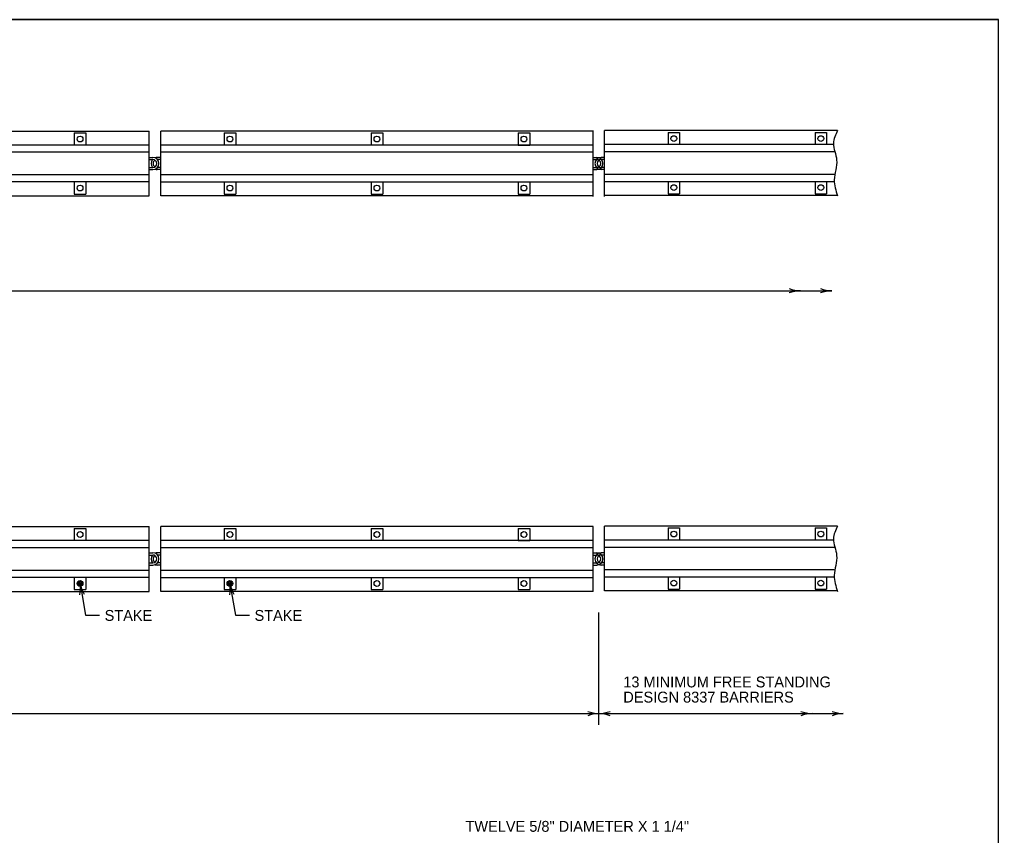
# Model space of a CAD drawing. Extents: x 99950 to 103353, y 99992 to 101050.
# Drawn here: x 102790 to 103353, y 100573 to 101042 of the extents above; entities that cross this region are included whole.
import ezdxf

# ---------------------------------------------------------------- set-up
doc = ezdxf.new("R2010")
doc.units = 0
for name, color, linetype in [('DETAIL', 7, 'Continuous'), ('DETAIL DIM', 7, 'Continuous'), ('DETAIL TXT', 7, 'Continuous'), ('PLOT AIDS', 7, 'Continuous'), ('SHT BRDR', 7, 'Continuous')]:
    doc.layers.add(name, color=color, linetype=linetype)

msp = doc.modelspace()

# ---------------------------------------------------------------- linework, layer by layer
at = {"layer": 'DETAIL'}
for p, q in [((102616.04, 100977.76), (102864.64, 100977.76)), ((102821.55, 100976.69), (102821.55, 100969.72)), ((102821.55, 100976.69), (102828.17, 100976.69)), ((102828.17, 100976.69), (102828.17, 100969.72)), ((102864.63, 100940.47), (102864.63, 100977.76)), ((102871.26, 100940.47), (102871.26, 100977.76)), ((103119.85, 100977.76), (102871.26, 100977.76)), ((102907.72, 100976.7), (102907.72, 100969.72)), ((102907.72, 100976.7), (102914.35, 100976.7)), ((102914.35, 100976.7), (102914.35, 100969.72)), ((102992.24, 100976.7), (102992.24, 100969.72)), ((102992.24, 100976.7), (102998.87, 100976.7)), ((102998.87, 100976.7), (102998.87, 100969.72)), ((103076.76, 100976.7), (103076.76, 100969.71)), ((103076.76, 100976.7), (103083.39, 100976.7)), ((103083.39, 100976.7), (103083.39, 100969.71)), ((103119.85, 100940.22), (103119.85, 100978.01)), ((103119.85, 100940.47), (103119.85, 100977.76)), ((103126.48, 100940.22), (103126.48, 100978.01)), ((103260.4, 100978.01), (103126.48, 100978.01)), ((103126.48, 100940.47), (103126.48, 100977.76)), ((103162.94, 100976.94), (103162.94, 100969.97)), ((103162.94, 100976.94), (103169.57, 100976.94)), ((103169.57, 100976.94), (103169.57, 100969.97)), ((103247.46, 100976.94), (103247.46, 100969.97)), ((103247.46, 100976.94), (103254.09, 100976.94)), ((103254.09, 100976.94), (103254.09, 100969.97)), ((102864.63, 100969.72), (102616.04, 100969.72)), ((103119.85, 100969.72), (102871.26, 100969.72)), ((103076.76, 100969.71), (103083.39, 100969.71)), ((103257.86, 100969.97), (103126.48, 100969.97)), ((102729.98, 100965.74), (102864.63, 100965.74)), ((102871.26, 100965.75), (103119.85, 100965.75)), ((103126.48, 100965.99), (103258.59, 100965.99)), ((102864.63, 100962.64), (102866.71, 100962.64)), ((102864.63, 100961.39), (102866.71, 100961.39)), ((102871.26, 100962.64), (102869.19, 100962.64)), ((102871.26, 100961.39), (102869.39, 100961.39)), ((103119.85, 100962.64), (103121.92, 100962.64)), ((103119.85, 100961.39), (103121.92, 100961.39)), ((103126.48, 100962.64), (103124.41, 100962.64)), ((103126.48, 100961.39), (103124.41, 100961.39)), ((102864.63, 100956.84), (102866.71, 100956.84)), ((102864.63, 100955.59), (102866.71, 100955.59)), ((102871.26, 100955.59), (102869.19, 100955.59)), ((102871.26, 100956.84), (102869.39, 100956.84)), ((103119.85, 100956.84), (103121.92, 100956.84)), ((103119.85, 100955.59), (103121.92, 100955.59)), ((103126.48, 100956.84), (103124.41, 100956.84)), ((103126.48, 100955.59), (103124.41, 100955.59)), ((103258.42, 100952.81), (103126.48, 100952.81)), ((102864.63, 100952.56), (102616.04, 100952.56)), ((102864.63, 100948.51), (102616.04, 100948.51)), ((102821.55, 100948.51), (102821.55, 100941.53)), ((102828.17, 100948.51), (102828.17, 100941.53)), ((103119.85, 100952.56), (102871.26, 100952.56)), ((103119.57, 100948.35), (102871.26, 100948.35)), ((102907.72, 100948.35), (102907.72, 100941.54)), ((102914.35, 100948.35), (102914.35, 100941.54)), ((102992.24, 100948.35), (102992.24, 100941.54)), ((102998.87, 100948.35), (102998.87, 100941.54)), ((103076.76, 100948.35), (103076.76, 100941.54)), ((103083.39, 100948.35), (103083.39, 100941.54)), ((103258.73, 100948.6), (103126.48, 100948.6)), ((103162.94, 100948.6), (103162.94, 100941.78)), ((103169.57, 100948.6), (103169.57, 100941.78)), ((103247.46, 100948.6), (103247.46, 100941.78)), ((103254.09, 100948.6), (103254.09, 100941.78)), ((102821.55, 100941.53), (102828.17, 100941.53)), ((102907.72, 100941.54), (102914.35, 100941.54)), ((102992.24, 100941.54), (102998.87, 100941.54)), ((103076.76, 100941.54), (103083.39, 100941.54)), ((103162.94, 100941.78), (103169.57, 100941.78)), ((103247.46, 100941.78), (103254.09, 100941.78)), ((102616.04, 100940.47), (102864.64, 100940.47)), ((103119.85, 100940.47), (102871.26, 100940.47)), ((103260.35, 100940.72), (103126.48, 100940.72)), ((102616.04, 100750.47), (102864.64, 100750.47)), ((102864.63, 100713.18), (102864.63, 100750.47)), ((102871.26, 100713.18), (102871.26, 100750.47)), ((103119.85, 100750.47), (102871.26, 100750.47)), ((103119.85, 100713.18), (103119.85, 100750.47)), ((103126.48, 100713.43), (103126.48, 100750.72)), ((103260.4, 100750.72), (103126.48, 100750.72)), ((102821.55, 100749.41), (102821.55, 100742.43)), ((102821.55, 100749.41), (102828.17, 100749.41)), ((102828.17, 100749.41), (102828.17, 100742.43)), ((102907.72, 100749.41), (102907.72, 100742.43)), ((102907.72, 100749.41), (102914.35, 100749.41)), ((102914.35, 100749.41), (102914.35, 100742.43)), ((102992.24, 100749.41), (102992.24, 100742.43)), ((102992.24, 100749.41), (102998.87, 100749.41)), ((102998.87, 100749.41), (102998.87, 100742.43)), ((103076.76, 100749.41), (103076.76, 100742.42)), ((103076.76, 100749.41), (103083.39, 100749.41)), ((103083.39, 100749.41), (103083.39, 100742.42)), ((103162.94, 100749.66), (103162.94, 100742.68)), ((103162.94, 100749.66), (103169.57, 100749.66)), ((103169.57, 100749.66), (103169.57, 100742.68)), ((103247.46, 100749.66), (103247.46, 100742.68)), ((103247.46, 100749.66), (103254.09, 100749.66)), ((103254.09, 100749.66), (103254.09, 100742.68)), ((102864.63, 100742.43), (102616.04, 100742.43)), ((103119.85, 100742.43), (102871.26, 100742.43)), ((103076.76, 100742.42), (103083.39, 100742.42)), ((103257.86, 100742.68), (103126.48, 100742.68)), ((102729.98, 100738.46), (102864.63, 100738.46)), ((102864.63, 100735.35), (102866.71, 100735.35)), ((102864.63, 100734.1), (102866.71, 100734.1)), ((102871.26, 100735.35), (102869.19, 100735.35)), ((102871.26, 100734.11), (102869.39, 100734.11)), ((102871.26, 100738.46), (103119.85, 100738.46)), ((103119.85, 100735.35), (103121.92, 100735.35)), ((103119.85, 100734.11), (103121.92, 100734.11)), ((103126.48, 100735.35), (103124.41, 100735.35)), ((103126.48, 100734.11), (103124.41, 100734.11)), ((103126.48, 100738.71), (103258.59, 100738.71)), ((102864.63, 100729.55), (102866.71, 100729.55)), ((102864.63, 100728.3), (102866.71, 100728.3)), ((102871.26, 100728.3), (102869.19, 100728.3)), ((102871.26, 100729.55), (102869.39, 100729.55)), ((103119.85, 100729.55), (103121.92, 100729.55)), ((103119.85, 100728.3), (103121.92, 100728.3)), ((103126.48, 100729.55), (103124.41, 100729.55)), ((103126.48, 100728.31), (103124.41, 100728.31)), ((102864.63, 100725.27), (102616.04, 100725.27)), ((103119.85, 100725.27), (102871.26, 100725.27)), ((103258.42, 100725.52), (103126.48, 100725.52)), ((102864.63, 100721.22), (102616.04, 100721.22)), ((102821.55, 100721.22), (102821.55, 100714.25)), ((102828.17, 100721.22), (102828.17, 100714.25)), ((103119.57, 100721.06), (102871.26, 100721.06)), ((102907.72, 100721.06), (102907.72, 100714.25)), ((102914.35, 100721.06), (102914.35, 100714.25)), ((102992.24, 100721.06), (102992.24, 100714.25)), ((102998.87, 100721.06), (102998.87, 100714.25)), ((103076.76, 100721.06), (103076.76, 100714.25)), ((103083.39, 100721.06), (103083.39, 100714.25)), ((103258.73, 100721.31), (103126.48, 100721.31)), ((103162.94, 100721.31), (103162.94, 100714.5)), ((103169.57, 100721.31), (103169.57, 100714.5)), ((103247.46, 100721.31), (103247.46, 100714.5)), ((103254.09, 100721.31), (103254.09, 100714.5)), ((102616.04, 100713.18), (102864.64, 100713.18)), ((102821.55, 100714.25), (102828.17, 100714.25)), ((103119.85, 100713.18), (102871.26, 100713.18)), ((102907.72, 100714.25), (102914.35, 100714.25)), ((102992.24, 100714.25), (102998.87, 100714.25)), ((103076.76, 100714.25), (103083.39, 100714.25)), ((103260.35, 100713.43), (103126.48, 100713.43)), ((103162.94, 100714.5), (103169.57, 100714.5)), ((103247.46, 100714.5), (103254.09, 100714.5))]:
    msp.add_line(p, q, dxfattribs=at)
for centre, radius in [((102824.86, 100973.2), 1.66), ((102911.04, 100973.2), 1.66), ((102995.56, 100973.2), 1.66), ((103080.08, 100973.2), 1.66), ((103166.25, 100973.45), 1.66), ((103250.77, 100973.45), 1.66), ((102824.86, 100945.03), 1.66), ((102911.04, 100945.03), 1.66), ((102911.04, 100945.03), 1.66), ((102995.56, 100945.03), 1.66), ((103080.08, 100945.03), 1.66), ((103166.25, 100945.28), 1.66), ((103166.25, 100945.28), 1.66), ((103250.77, 100945.28), 1.66), ((102824.86, 100745.91), 1.66), ((102911.04, 100745.91), 1.66), ((102995.56, 100745.91), 1.66), ((103080.08, 100745.91), 1.66), ((103166.25, 100746.16), 1.66), ((103250.77, 100746.16), 1.66), ((102824.86, 100717.74), 1.66), ((102824.86, 100717.74), 1.24), ((102824.86, 100717.74), 0.829), ((102824.86, 100717.74), 0.415), ((102911.04, 100717.74), 1.66), ((102911.04, 100717.74), 1.66), ((102911.04, 100717.74), 1.24), ((102911.04, 100717.74), 0.829), ((102911.04, 100717.74), 0.415), ((102995.56, 100717.74), 1.66), ((103080.08, 100717.74), 1.66), ((103166.25, 100717.99), 1.66), ((103166.25, 100717.99), 1.66), ((103250.77, 100717.99), 1.66)]:
    msp.add_circle(centre, radius, dxfattribs=at)
for centre, radius, start, end in [((102869.19, 100959.12), 3.52, 139.6947, 220.3351), ((102866.71, 100959.11), 3.52, 270, 90), ((102866.71, 100959.11), 2.28, 270, 90), ((102869.19, 100959.12), 2.28, 123.0339, 236.9983), ((102869.19, 100959.12), 3.52, 90, 110.6614), ((103124.41, 100959.12), 3.52, 90, 270), ((103121.92, 100959.12), 3.52, 270, 90), ((103121.92, 100959.12), 2.28, 270, 90), ((103124.41, 100959.12), 2.28, 90, 270), ((102869.19, 100959.12), 3.52, 249.3708, 270), ((102869.19, 100731.83), 3.52, 139.6947, 220.3351), ((102866.71, 100731.83), 3.52, 270, 90), ((102866.71, 100731.83), 2.28, 270, 90), ((102869.19, 100731.83), 2.28, 123.0339, 236.9983), ((102869.19, 100731.83), 3.52, 90, 110.6614), ((103124.41, 100731.83), 3.52, 90, 270), ((103121.92, 100731.83), 3.52, 270, 90), ((103121.92, 100731.83), 2.28, 270, 90), ((103124.41, 100731.83), 2.28, 90, 270), ((102869.19, 100731.83), 3.52, 249.3708, 270)]:
    msp.add_arc(centre, radius, start, end, dxfattribs=at)
for points in [[(103260.4, 100978.01), (103258.05, 100970.79), (103259.88, 100961.15), (103258.51, 100949.66), (103260.4, 100940.49)], [(103260.4, 100750.72), (103258.05, 100743.51), (103259.88, 100733.86), (103258.51, 100722.37), (103260.4, 100713.2)]]:
    msp.add_spline(points, degree=3, dxfattribs=at)
at = {"layer": 'DETAIL DIM'}
for p, q in [((102102.41, 100885.98), (103116.51, 100885.98)), ((103116.51, 100885.98), (103257.06, 100885.98)), ((102824.86, 100717.74), (102828.07, 100699.56)), ((102911.04, 100717.74), (102914.25, 100699.56)), ((102828.07, 100699.56), (102836.07, 100699.56)), ((102914.25, 100699.56), (102922.24, 100699.56)), ((103123.17, 100636.45), (103123.17, 100701.08)), ((102102.3, 100642.95), (103123.17, 100642.95)), ((103123.17, 100642.95), (103263.71, 100642.95))]:
    msp.add_line(p, q, dxfattribs=at)
for centre, radius, start, end in [((103116.51, 100885.99), 0.0136, 249.9912, 268.3748), ((103116.51, 100885.97), 0.0136, 91.6252, 110.0088), ((103239.64, 100906.49), 20.51, 249.9912, 268.3748), ((103239.64, 100865.47), 20.51, 91.6252, 110.0088), ((103242.21, 100885.97), 0.0136, 91.6252, 110.0088), ((103242.21, 100885.99), 0.0136, 249.9912, 268.3748), ((103257.64, 100906.49), 20.51, 249.9912, 268.3748), ((103257.64, 100865.47), 20.51, 91.6252, 110.0088), ((103257.06, 100885.97), 0.0136, 91.6252, 110.0088), ((103257.06, 100885.99), 0.0136, 249.9912, 268.3748), ((102804.57, 100714.74), 20.51, 350.02, 8.4036), ((102844.95, 100721.88), 20.51, 191.6541, 210.0377), ((102890.74, 100714.74), 20.51, 350.02, 8.4036), ((102931.13, 100721.89), 20.51, 191.6541, 210.0377), ((103123.75, 100663.46), 20.51, 249.9912, 268.3748), ((103122.58, 100663.46), 20.51, 271.6252, 290.0088), ((103246.3, 100663.46), 20.51, 249.9912, 268.3748), ((103264.3, 100663.46), 20.51, 249.9912, 268.3748), ((103264.3, 100663.46), 20.51, 249.9912, 268.3748), ((103123.75, 100622.45), 20.51, 91.6252, 110.0088), ((103122.58, 100622.45), 20.51, 69.9912, 88.3748), ((103246.3, 100622.45), 20.51, 91.6252, 110.0088), ((103264.3, 100622.45), 20.51, 91.6252, 110.0088), ((103264.3, 100622.45), 20.51, 91.6252, 110.0088)]:
    msp.add_arc(centre, radius, start, end, dxfattribs=at)
at = {"layer": 'PLOT AIDS'}
msp.add_lwpolyline([(101702.89, 99991.84), (103352.89, 99991.84), (103352.89, 101041.84), (101702.89, 101041.84)], close=True, dxfattribs=at)
at = {"layer": 'SHT BRDR'}
for p in [(101752.89, 101041.84), (103352.89, 99991.84)]:
    msp.add_line(p, (103352.89, 101041.84), dxfattribs=at)

# ---------------------------------------------------------------- texts
at = {"layer": 'DETAIL TXT'}
for s, p in [('STAKE', (102839.01, 100696.26)), ('STAKE', (102925.19, 100696.26)), ('13 MINIMUM FREE STANDING', (103137.21, 100658.02)), ('DESIGN 8337 BARRIERS', (103137.21, 100649.31)), ('TWELVE 5/8" DIAMETER X 1 1/4"', (103046.47, 100575.03))]:
    msp.add_text(s, height=6.25, dxfattribs=at).set_placement(p)

doc.saveas('drawing.dxf')
